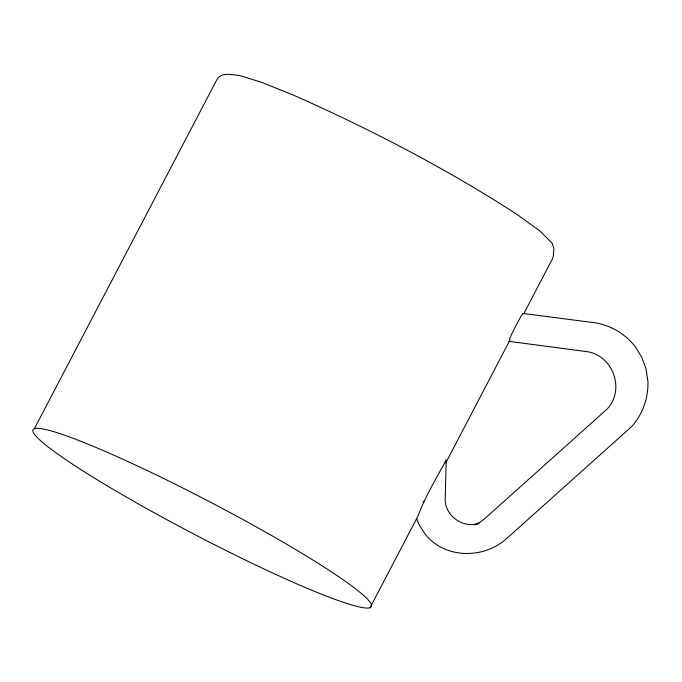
<?xml version="1.0" encoding="UTF-8"?>
<svg xmlns="http://www.w3.org/2000/svg" width="682" height="682" viewBox="0 0 682 682"><rect width="100%" height="100%" fill="white"/><g stroke="black" fill="none" stroke-linecap="round" stroke-linejoin="round"><path stroke-width="1.02" d="M370.062 607.713A190.96 17.971 27.6 0 0 138.54 466.479A190.96 17.971 27.6 0 0 98.123 480.333A190.96 17.971 27.6 0 0 370.062 607.713L418.109 515.814C425.27 496.3 436.378 478.372 446.173 460.094L445.491 462.234M446.173 460.094L445.193 500.494C445.832 516.274 463.445 528.848 479.114 523.264L474.612 524.808L479.344 522.659L484.118 519.198L606.937 409.217C625.948 389.601 612.487 353.822 585.301 351.452L508.84 341.315M34.424 428.637L216.706 79.965C221.249 71.38 232.093 75.029 239.74 75.497L261.197 82.215L293.047 94.951C370.471 129.239 445.934 168.403 517.05 214.463L539.769 230.848L552.232 243.355L553.878 248.555L553.307 256.423L552.343 259.041L523.921 313.422M445.764 462.916L509.931 340.173L509.693 338.596L510.315 337.079A13.81 0.58 -62.6 0 1 514.339 328.767L519.522 318.98A15.891 0.665 -62.6 0 1 522.838 313.456L594.602 322.714C610.722 325.126 625.411 334.018 635.385 346.857L641.847 357.453L646.042 368.979L647.9 381.238C648.548 397.742 642.734 414.153 631.762 426.506L505.873 539.24C483.009 559.206 444.221 558.822 425.014 533.853L419.046 524.714L416.532 518.354M423.011 501.747L424.102 501.637"/></g></svg>
